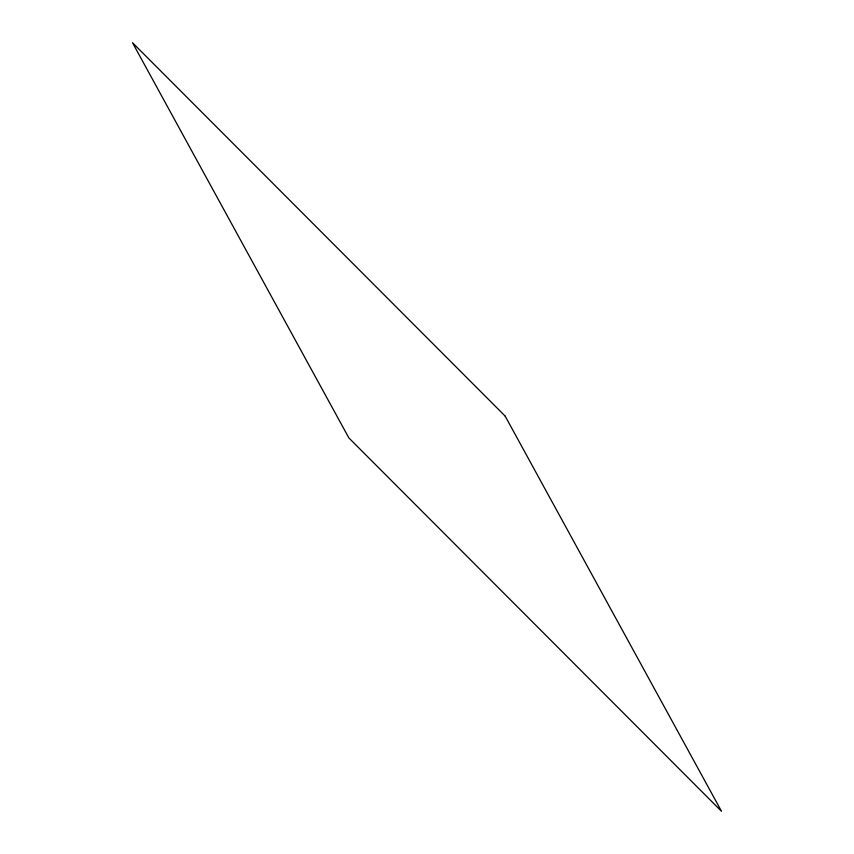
<?xml version="1.0" encoding="UTF-8"?>
<svg xmlns="http://www.w3.org/2000/svg" width="854" height="854" viewBox="0 0 854 854"><rect width="100%" height="100%" fill="white"/><g stroke="black" fill="none" stroke-linecap="round" stroke-linejoin="round"><path stroke-width="1.28" d="M505.13 416.069L132.487 42.7L348.87 437.931L721.513 811.3L505.13 416.069"/></g></svg>
